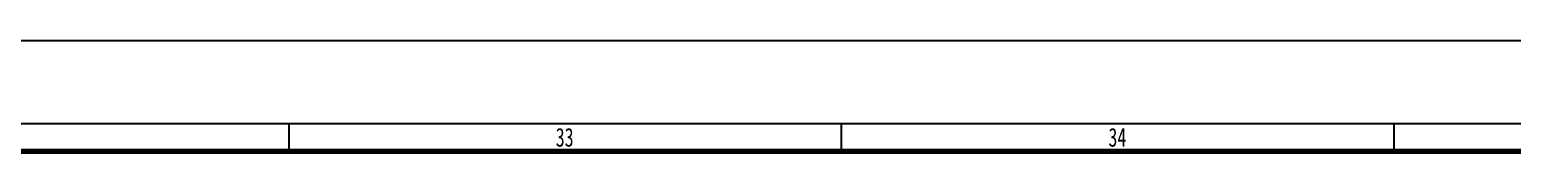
# Model space of a CAD drawing. Header units: inches. Extents: x 47316 to 59086, y 3141 to 11743.
# Drawn here: x 53421 to 53689.3, y 6439 to 6459 of the extents above; entities that cross this region are included whole.
import ezdxf

# ---------------------------------------------------------------- set-up
doc = ezdxf.new("R2010")
doc.units = ezdxf.units.IN
doc.header["$MEASUREMENT"] = 0
doc.styles.add('MtX_FangSong_GB2312', font='')
doc.styles.get('MtX_FangSong_GB2312').set_extended_font_data('FangSong_GB2312')

msp = doc.modelspace()

# ---------------------------------------------------------------- linework, layer by layer
at = {"color": 0}
for p, q in [((55003.93, 6459.03), (50247.93, 6459.03)), ((50267.93, 6444.03), (54956.93, 6444.03))]:
    msp.add_line(p, q, dxfattribs=at)
for p, q in [((53467.93, 6439.03), (53467.93, 6444.03)), ((53567.93, 6439.03), (53567.93, 6444.03)), ((53667.93, 6439.03), (53667.93, 6444.03))]:
    msp.add_line(p, q)
at = {"color": 0, "lineweight": 70}
msp.add_line((50267.93, 6439.03), (54983.93, 6439.03), dxfattribs=at)

# ---------------------------------------------------------------- texts
at = {"style": 'MtX_FangSong_GB2312', "width": 0.7}
for s, p in [('33', (53516.21, 6439.83)), ('34', (53616.24, 6439.83))]:
    msp.add_text(s, height=3.4, dxfattribs=at).set_placement(p)

doc.saveas('drawing.dxf')
